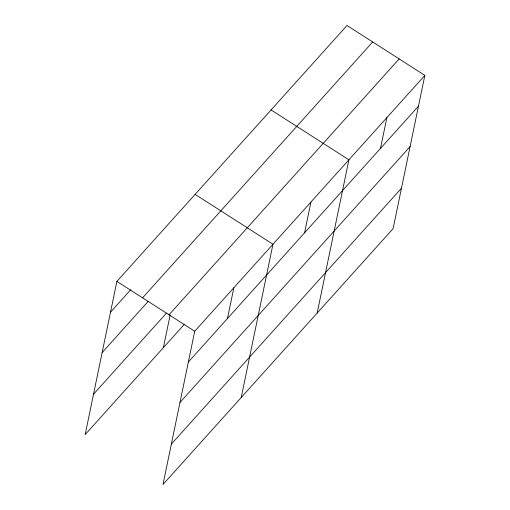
<?xml version="1.0" encoding="UTF-8"?>
<svg xmlns="http://www.w3.org/2000/svg" width="510" height="510" viewBox="0 0 510 510"><rect width="100%" height="100%" fill="white"/><g stroke="black" fill="none" stroke-linecap="round" stroke-linejoin="round"><path stroke-width="0.76" d="M424.843 75.378L194.724 331.251L162.99 484.5L393.108 228.62L424.843 75.378L347.01 25.5L116.892 281.38L85.157 434.622L184.492 324.169M163.398 347.629L170.155 314.989M227.473 318.546L233.848 287.755M241.23 397.5L272.965 244.252L195.132 194.38M304.559 232.828L310.934 202.036M317.169 313.063L348.904 159.815L271.071 109.937M380.498 148.384L386.873 117.593M110.517 312.171L130.605 289.833M142.577 297.834L372.695 41.96M102.147 352.576L148.142 301.435M93.528 394.211L166.477 313.095M169.04 314.791L399.158 58.918M188.349 362.043L418.468 106.169M179.979 402.454L410.097 146.58M171.36 444.089L401.472 188.215M116.892 281.38L194.724 331.251"/></g></svg>
